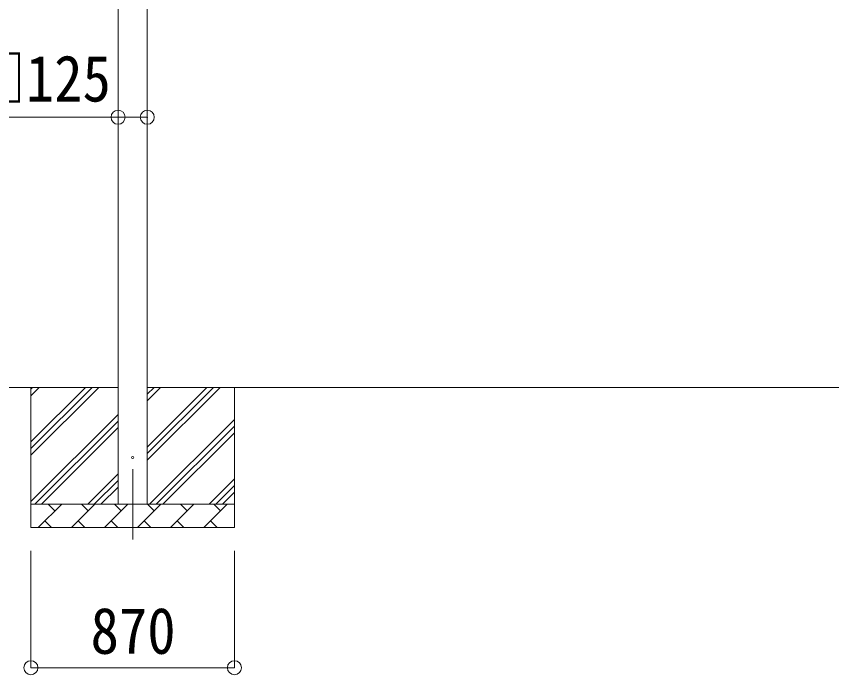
# Model space of a CAD drawing. Units: millimetres at full size, sheet at 1:60; details may follow other scales. Extents: x -16864 to 16864, y -11640 to 11640.
# Drawn here: x -11404 to -7918, y -7990 to -5173 of the extents above; entities that cross this region are included whole.
import ezdxf
from ezdxf.enums import TextEntityAlignment as Align

# ---------------------------------------------------------------- set-up
doc = ezdxf.new("R2010")
doc.units = ezdxf.units.MM
doc.header["$LTSCALE"] = 60
doc.header["$PDMODE"] = 32
doc.header["$PDSIZE"] = 60
doc.linetypes.add('CHAIN1', pattern=[8, 5, -1, 1, -1])
for name, color, linetype, lineweight in [('0-1_Defpoints', 7, 'CHAIN1', 9), ('0-2_TEXT1', 4, 'Continuous', 9), ('0-3_SHAPE', 7, 'Continuous', 9), ('0-8_TABLE1', 6, 'Continuous', 9)]:
    doc.layers.add(name, color=color, linetype=linetype, lineweight=lineweight)
doc.styles.add('ＭＳ ゴシック', font='')
doc.styles.get('ＭＳ ゴシック').set_extended_font_data('MS Gothic')

msp = doc.modelspace()

# ---------------------------------------------------------------- linework, layer by layer
at = {"layer": '0-1_Defpoints'}
msp.add_line((-10906.48, -7110.97), (-10906.48, -7459.97), dxfattribs=at)
at = {"layer": '0-2_TEXT1'}
for p, q in [((-10968.98, -7260.97), (-10968.98, -3760.97)), ((-10843.98, -3760.97), (-10843.98, -7260.97))]:
    msp.add_line(p, q, dxfattribs=at)
msp.add_circle((-10906.48, -7060.97), 4.5, dxfattribs=at)
at = {"layer": '0-3_SHAPE'}
for p, q in [((-10968.98, -6760.97), (-12605.18, -6760.97)), ((-11341.48, -6760.97), (-11341.48, -7360.97)), ((-11341.48, -6994.45), (-11108, -6760.97)), ((-11341.48, -7022.73), (-11079.72, -6760.97)), ((-11341.48, -7051.02), (-11051.43, -6760.97)), ((-11341.48, -6768.18), (-11334.28, -6760.97)), ((-11341.48, -6796.46), (-11305.99, -6760.97)), ((-5695.98, -6760.97), (-10843.98, -6760.97)), ((-10843.98, -6789.79), (-10815.16, -6760.97)), ((-10843.98, -6818.08), (-10786.87, -6760.97)), ((-10843.98, -7072.63), (-10532.32, -6760.97)), ((-10843.98, -7016.07), (-10588.88, -6760.97)), ((-10843.98, -7044.35), (-10560.6, -6760.97)), ((-10471.48, -6760.97), (-10471.48, -7360.97)), ((-11341.48, -7249.01), (-10968.98, -6876.51)), ((-10834.33, -7260.97), (-10471.48, -6898.12)), ((-11325.16, -7260.97), (-10968.98, -6904.79)), ((-11296.87, -7260.97), (-10968.98, -6933.08)), ((-10806.04, -7260.97), (-10471.48, -6926.41)), ((-10777.76, -7260.97), (-10471.48, -6954.69)), ((-11098.88, -7260.97), (-10968.98, -7131.07)), ((-11070.6, -7260.97), (-10968.98, -7159.35)), ((-10579.77, -7260.97), (-10471.48, -7152.68)), ((-11042.32, -7260.97), (-10968.98, -7187.63)), ((-10551.48, -7260.97), (-10471.48, -7180.97)), ((-10523.2, -7260.97), (-10471.48, -7209.25)), ((-11341.48, -7260.97), (-10471.48, -7260.97)), ((-11310.04, -7360.97), (-11210.04, -7260.97)), ((-11238.59, -7289.52), (-11267.14, -7260.97)), ((-11168.62, -7360.97), (-11068.62, -7260.97)), ((-11097.17, -7289.52), (-11125.72, -7260.97)), ((-11027.19, -7360.97), (-10927.19, -7260.97)), ((-10955.75, -7289.52), (-10984.3, -7260.97)), ((-10885.77, -7360.97), (-10785.77, -7260.97)), ((-10814.33, -7289.52), (-10842.88, -7260.97)), ((-10744.35, -7360.97), (-10644.35, -7260.97)), ((-10672.9, -7289.52), (-10701.46, -7260.97)), ((-10602.93, -7360.97), (-10502.93, -7260.97)), ((-10531.48, -7289.52), (-10560.04, -7260.97)), ((-11281.48, -7332.41), (-11252.93, -7360.97)), ((-11140.06, -7332.41), (-11111.51, -7360.97)), ((-10998.64, -7332.41), (-10970.09, -7360.97)), ((-10857.22, -7332.41), (-10828.67, -7360.97)), ((-10715.8, -7332.41), (-10687.24, -7360.97)), ((-10574.38, -7332.41), (-10545.82, -7360.97)), ((-10471.48, -7360.97), (-11341.48, -7360.97))]:
    msp.add_line(p, q, dxfattribs=at)
at = {"layer": '0-8_TABLE1'}
for p, q in [((-11341.48, -7959.97), (-11341.48, -7459.97)), ((-10471.48, -7959.97), (-10471.48, -7459.97)), ((-11341.48, -7959.97), (-10471.48, -7959.97))]:
    msp.add_line(p, q, dxfattribs=at)
msp.add_lwpolyline([(-10843.98, -5605.29), (-10968.98, -5605.29), (-11593.56, -5605.29)], dxfattribs=at)
for p in [(-10968.98, -5605.29), (-10843.98, -5605.29), (-11341.48, -7959.97), (-10471.48, -7959.97)]:
    msp.add_point(p, dxfattribs=at)

# ---------------------------------------------------------------- texts
at = {"layer": '0-8_TABLE1', "color": 7, "style": 'ＭＳ ゴシック', "width": 0.9}
for s, p in [('□125', (-11606.16, -5597.43)), ('870', (-11086.48, -7959.97))]:
    msp.add_text(s, height=197.9, dxfattribs=at).set_placement(p, align=Align.BOTTOM_LEFT)

doc.saveas('drawing.dxf')
